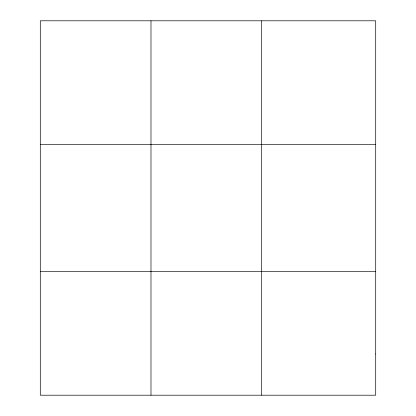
<?xml version="1.0" encoding="UTF-8"?>
<svg xmlns="http://www.w3.org/2000/svg" width="416" height="416" viewBox="0 0 416 416"><rect width="100%" height="100%" fill="white"/><g stroke="black" fill="none" stroke-linecap="round" stroke-linejoin="round"><path stroke-width="0.62" d="M150.982 20.8L150.982 395.2M261.664 20.8L261.664 395.2M40.295 144.352L375.705 144.352M40.295 271.648L375.705 271.648M375.705 354.016L375.705 395.2L40.295 395.2L40.295 20.8L375.705 20.8L375.705 354.016"/></g></svg>
